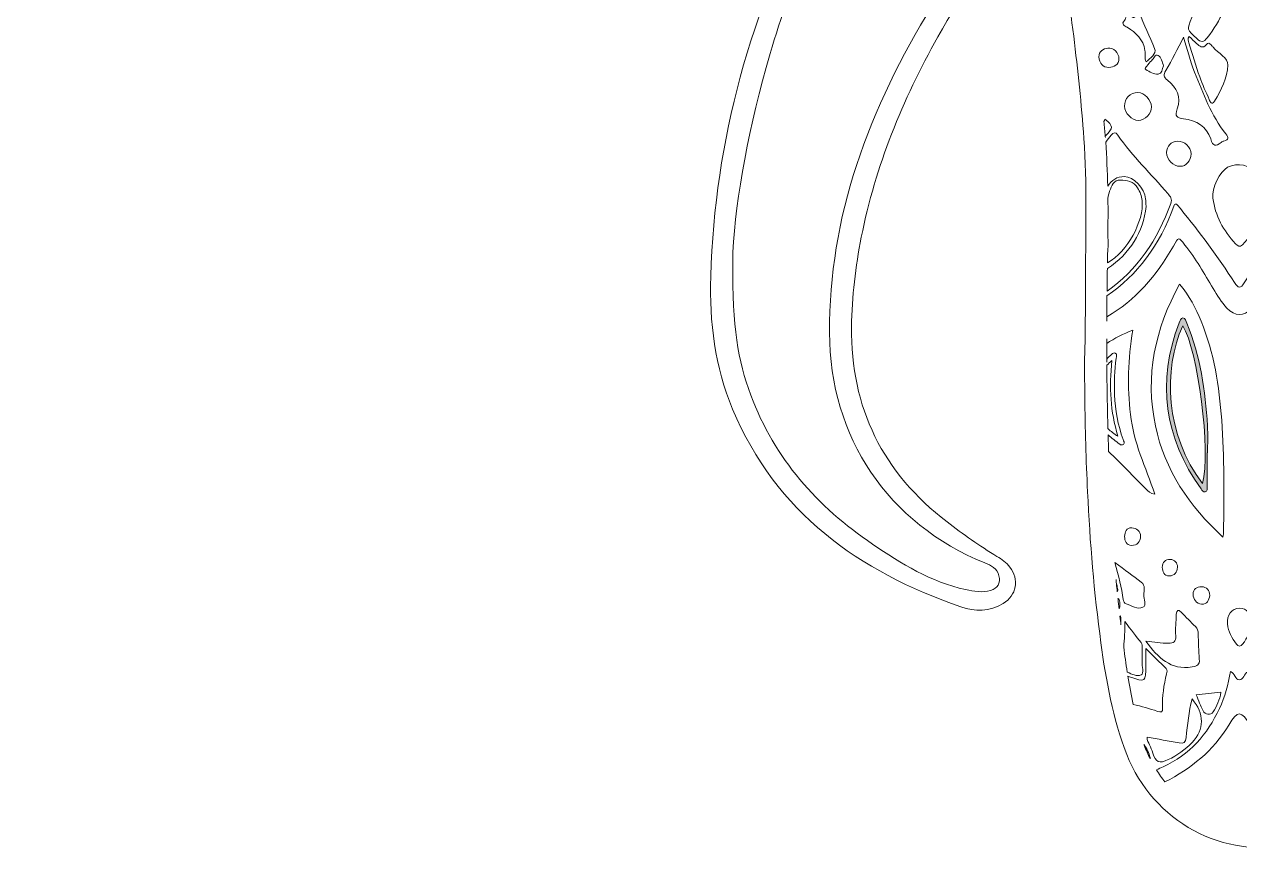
# Model space of a CAD drawing. Extents: x 196 to 3823, y -5725 to -331.
# Drawn here: x 212 to 1000, y -3697 to -3154 of the extents above; entities that cross this region are included whole.
import ezdxf

# ---------------------------------------------------------------- set-up
doc = ezdxf.new("R2010")
doc.units = 0
doc.header["$MEASUREMENT"] = 0
doc.layers.add('Layer 1', color=7, linetype='Continuous')

# ---------------------------------------------------------------- blocks, each defined once
blk = doc.blocks.new('block 2')
at = {"layer": 'Layer 1', "true_color": 0xffffff}
h = blk.add_hatch(color=7, dxfattribs=at)
h.dxf.hatch_style = 2
edge = h.paths.add_edge_path()
edge.add_spline(control_points=[(977.85, -3457.45), (979.21, -3457.05), (979.12, -3455.49), (979.13, -3454.35), (979.2, -3446.94), (979.16, -3439.53), (979.16, -3432.12), (979.22, -3432.12), (979.27, -3432.12), (979.32, -3432.12), (979.32, -3426.26), (979.63, -3420.38), (979.27, -3414.54), (977.87, -3391.72), (974.6, -3369.26), (965.87, -3347.91), (965.31, -3346.55), (965.05, -3344.5), (963.23, -3344.55), (961.75, -3344.58), (961.39, -3346.48), (960.92, -3347.72), (946.24, -3386.2), (951.25, -3422.11), (975.11, -3455.52), (975.8, -3456.49), (976.47, -3457.87), (977.85, -3457.45)], knot_values=[0, 0, 0, 0, 1, 1, 1, 2, 2, 2, 3, 3, 3, 4, 4, 4, 5, 5, 5, 6, 6, 6, 7, 7, 7, 8, 8, 8, 9, 9, 9, 9], degree=3, periodic=1)
edge = h.paths.add_edge_path()
edge.add_spline(control_points=[(963.27, -3349.7), (973.11, -3364.94), (981.59, -3431.44), (976.14, -3451.99), (952.03, -3421.21), (950.24, -3377.37), (963.27, -3349.7)], knot_values=[0, 0, 0, 0, 1, 1, 1, 2, 2, 2, 2], degree=3, periodic=1)
at = {"layer": 'Layer 1', "lineweight": 0}
for points, knots in [([(1782.21, -2661.74), (1778.62, -2651.94), (1772.08, -2644.26), (1764.45, -2637.5), (1753.49, -2627.77), (1741.06, -2619.97), (1729.31, -2611.28), (1716.54, -2601.82), (1703.91, -2592.19), (1690.73, -2583.27), (1669.44, -2568.87), (1649.89, -2552.15), (1629.93, -2536.03), (1614.23, -2523.34), (1599.61, -2509.29), (1584.56, -2495.8), (1559.73, -2473.53), (1534.69, -2451.53), (1506.82, -2433.03), (1480.33, -2415.45), (1451.94, -2402.34), (1420.65, -2395.85), (1398.49, -2391.28), (1376.01, -2389.99), (1353.51, -2388.98), (1301.9, -2386.65), (1250.47, -2387.48), (1199.41, -2396.71), (1186.01, -2399.14), (1172.36, -2399.3), (1158.78, -2397.41), (1142.91, -2395.19), (1128.59, -2388.51), (1114.77, -2380.99), (1084.4, -2364.45), (1052.73, -2353.13), (1017.67, -2351.89), (988.77, -2350.86), (960.42, -2353.4), (932.48, -2360.7), (913.22, -2365.73), (895.95, -2375.5), (878.46, -2384.52), (851.19, -2398.56), (822.76, -2401.32), (792.99, -2395.61), (772.47, -2391.67), (751.73, -2388.93), (730.85, -2388.42), (689.4, -2387.41), (647.97, -2388.37), (606.61, -2392), (566.26, -2395.55), (529.57, -2408.93), (495.9, -2431.27), (467.9, -2449.87), (442.56, -2471.74), (417.55, -2494.05), (402.59, -2507.41), (388.11, -2521.38), (372.54, -2533.98), (361.39, -2542.99), (350.67, -2552.53), (338.94, -2560.93), (324.3, -2571.42), (310.09, -2582.53), (295.39, -2592.95), (285.33, -2600.1), (275.52, -2607.59), (265.46, -2614.75), (255.29, -2621.99), (245.76, -2630.15), (236.02, -2637.99), (230.18, -2642.7), (224.88, -2648.01), (221.16, -2654.58), (211.5, -2671.59), (213.55, -2690.66), (233.28, -2701.18), (240.5, -2705.05), (248.11, -2707.77), (256.11, -2709.39), (259.7, -2710.11), (261.43, -2711.43), (260.96, -2715.55), (260.46, -2720.14), (260.41, -2724.87), (261.5, -2729.43), (269.43, -2762.49), (289.51, -2783.9), (322.55, -2792.77), (326.07, -2793.71), (329.6, -2794.58), (333.16, -2795.32), (347.93, -2798.34), (356.26, -2807.78), (360.37, -2821.85), (364.66, -2836.53), (372.95, -2848.77), (384.17, -2859.08), (402.93, -2876.34), (423.7, -2890.84), (445.45, -2903.99), (456, -2910.39), (467.26, -2915.2), (479.4, -2917.71), (486.9, -2919.27), (494.59, -2920.41), (502.09, -2918.62), (511.41, -2916.39), (520.46, -2913.1), (529.39, -2909.5), (542.86, -2904.05), (555.02, -2906.11), (565.46, -2916.46), (573.71, -2924.65), (580.46, -2934.17), (586.98, -2943.68), (593.37, -2952.99), (601.26, -2960.59), (609.49, -2967.99), (613.24, -2971.37), (616.39, -2975.34), (621.33, -2977.54), (632.81, -2982.65), (644.17, -2988.07), (655.3, -2993.88), (666.98, -2999.96), (677.65, -3007.82), (686.2, -3017.72), (695.39, -3028.34), (705.34, -3037.66), (717.73, -3044.25), (721.38, -3046.19), (725.13, -3048.01), (728.94, -3049.61), (731.11, -3050.51), (731.73, -3051.3), (730.42, -3053.55), (728.03, -3057.71), (725.94, -3062.05), (723.74, -3066.32), (683.22, -3145.25), (659.49, -3228.61), (656.93, -3317.64), (656.07, -3347.31), (659.64, -3376.22), (671.16, -3403.75), (699.29, -3470.96), (752.94, -3509.02), (819.29, -3532.08), (828.26, -3535.2), (838.01, -3535.16), (846.76, -3529.89), (855.38, -3524.69), (857.23, -3514.13), (851.03, -3506.24), (848.73, -3503.32), (845.77, -3501.19), (842.64, -3499.3), (831.42, -3492.51), (820.75, -3484.91), (810.34, -3476.95), (768.62, -3445.04), (747.74, -3402.9), (748.32, -3350.32), (748.53, -3330.71), (750.86, -3311.31), (754.65, -3292.08), (763.74, -3245.95), (781.35, -3203.07), (804.21, -3162.18), (820.19, -3133.6), (839.36, -3107.14), (858.22, -3080.47), (863.74, -3072.67), (869.1, -3064.75), (875.24, -3055.85), (877.71, -3068.85), (880.09, -3080.64), (882.17, -3092.48), (886.21, -3115.47), (889.59, -3138.56), (892.46, -3161.74), (895.17, -3183.77), (897.49, -3205.84), (899.04, -3227.98), (901.1, -3257.46), (900.26, -3287.02), (900.1, -3316.52), (900, -3335.83), (900.15, -3355.17), (899.44, -3374.49), (899.18, -3381.53), (899.78, -3388.61), (899.76, -3395.7), (899.7, -3416.24), (900.53, -3436.81), (901.47, -3457.35), (902.96, -3490.15), (905.73, -3522.85), (910.12, -3555.4), (913.43, -3580.05), (917.9, -3604.44), (926.9, -3627.78), (943.65, -3671.22), (990.36, -3696.79), (1034.47, -3685.77), (1073.23, -3676.09), (1095.75, -3649.68), (1105.44, -3612.06), (1114, -3578.85), (1115.04, -3544.59), (1117.56, -3510.57), (1119.1, -3489.74), (1120.85, -3468.93), (1122.22, -3448.09), (1122.94, -3437.17), (1124.53, -3426.14), (1119.51, -3415.6), (1116.18, -3408.6), (1111.3, -3403.32), (1103.57, -3402.03), (1099.99, -3401.42), (1099.15, -3400.34), (1099.62, -3397.12), (1101.96, -3381.19), (1102.36, -3365.09), (1103.88, -3349.09), (1106.05, -3326.33), (1108.54, -3303.61), (1110.53, -3280.83), (1112.51, -3258.06), (1114.1, -3235.25), (1115.78, -3212.44), (1118.43, -3176.24), (1120.87, -3140.01), (1123.64, -3103.82), (1124.83, -3088.47), (1126.64, -3073.17), (1128.32, -3056.3), (1134.61, -3065.34), (1139.89, -3073.13), (1145.4, -3080.77), (1176.11, -3123.39), (1204.16, -3167.59), (1223.36, -3216.76), (1242.95, -3266.94), (1255.21, -3318.53), (1250.51, -3372.95), (1248.82, -3392.49), (1243.38, -3411.04), (1233.46, -3428.05), (1217.7, -3455.08), (1194.96, -3475.1), (1168.88, -3491.7), (1163.02, -3495.44), (1156.92, -3498.85), (1151.75, -3503.6), (1141.57, -3512.96), (1144.32, -3526.97), (1157.29, -3531.72), (1165.58, -3534.75), (1174.07, -3534.47), (1182.2, -3531.74), (1227.41, -3516.56), (1266.99, -3492.7), (1297.7, -3455.51), (1322.72, -3425.21), (1337.98, -3390.63), (1342.26, -3351.52), (1344.69, -3329.38), (1343.98, -3307.18), (1341.75, -3285), (1338.71, -3254.78), (1333.16, -3225.01), (1325.89, -3195.57), (1313.69, -3146.25), (1294.44, -3099.67), (1270.57, -3054.93), (1268.85, -3051.69), (1269.24, -3050.75), (1272.6, -3049.62), (1286.61, -3044.9), (1298.58, -3036.92), (1309.21, -3026.63), (1313.24, -3022.72), (1316.74, -3018.29), (1320.84, -3014.61), (1327.13, -3008.99), (1333.34, -3003.27), (1339.56, -2997.55), (1344.33, -2993.15), (1349.63, -2989.22), (1356.21, -2988.13), (1367.28, -2986.31), (1376.76, -2981.62), (1385.67, -2974.78), (1395.64, -2967.13), (1404.97, -2958.94), (1411.29, -2948.1), (1417.58, -2937.31), (1424.76, -2927.24), (1433.33, -2918.25), (1437.45, -2913.93), (1441.82, -2909.77), (1448.13, -2907.84), (1458.45, -2904.66), (1467.51, -2907.82), (1476.4, -2911.99), (1496.76, -2921.57), (1516.98, -2921.18), (1537.49, -2912.53), (1556.01, -2904.71), (1572.02, -2892.85), (1588.35, -2881.52), (1613.48, -2864.11), (1635.15, -2843.96), (1643.54, -2812.92), (1645.58, -2805.34), (1651.59, -2800.41), (1659.06, -2797.91), (1665.96, -2795.61), (1672.94, -2793.36), (1680.05, -2791.88), (1718.3, -2783.94), (1740.52, -2742.95), (1740.34, -2715.43), (1740.32, -2711.57), (1741.79, -2710.31), (1745.2, -2709.56), (1755.19, -2707.34), (1764.42, -2703.38), (1772.46, -2696.89), (1783.79, -2687.74), (1787.21, -2675.39), (1782.21, -2661.74)], [0, 0, 0, 0, 1, 1, 1, 2, 2, 2, 3, 3, 3, 4, 4, 4, 5, 5, 5, 6, 6, 6, 7, 7, 7, 8, 8, 8, 9, 9, 9, 10, 10, 10, 11, 11, 11, 12, 12, 12, 13, 13, 13, 14, 14, 14, 15, 15, 15, 16, 16, 16, 17, 17, 17, 18, 18, 18, 19, 19, 19, 20, 20, 20, 21, 21, 21, 22, 22, 22, 23, 23, 23, 24, 24, 24, 25, 25, 25, 26, 26, 26, 27, 27, 27, 28, 28, 28, 29, 29, 29, 30, 30, 30, 31, 31, 31, 32, 32, 32, 33, 33, 33, 34, 34, 34, 35, 35, 35, 36, 36, 36, 37, 37, 37, 38, 38, 38, 39, 39, 39, 40, 40, 40, 41, 41, 41, 42, 42, 42, 43, 43, 43, 44, 44, 44, 45, 45, 45, 46, 46, 46, 47, 47, 47, 48, 48, 48, 49, 49, 49, 50, 50, 50, 51, 51, 51, 52, 52, 52, 53, 53, 53, 54, 54, 54, 55, 55, 55, 56, 56, 56, 57, 57, 57, 58, 58, 58, 59, 59, 59, 60, 60, 60, 61, 61, 61, 62, 62, 62, 63, 63, 63, 64, 64, 64, 65, 65, 65, 66, 66, 66, 67, 67, 67, 68, 68, 68, 69, 69, 69, 70, 70, 70, 71, 71, 71, 72, 72, 72, 73, 73, 73, 74, 74, 74, 75, 75, 75, 76, 76, 76, 77, 77, 77, 78, 78, 78, 79, 79, 79, 80, 80, 80, 81, 81, 81, 82, 82, 82, 83, 83, 83, 84, 84, 84, 85, 85, 85, 86, 86, 86, 87, 87, 87, 88, 88, 88, 89, 89, 89, 90, 90, 90, 91, 91, 91, 92, 92, 92, 93, 93, 93, 94, 94, 94, 95, 95, 95, 96, 96, 96, 97, 97, 97, 98, 98, 98, 99, 99, 99, 100, 100, 100, 101, 101, 101, 102, 102, 102, 103, 103, 103, 104, 104, 104, 105, 105, 105, 106, 106, 106, 107, 107, 107, 108, 108, 108, 109, 109, 109, 110, 110, 110, 111, 111, 111, 112, 112, 112, 112]), ([(870.5, -3052.18), (817.74, -3108.54), (776.03, -3171.82), (751.57, -3245.51), (739.9, -3280.64), (733.96, -3316.9), (734.02, -3354.04), (734.14, -3422.01), (771.89, -3477.96), (834.88, -3503.57), (838.94, -3505.22), (842.81, -3506.89), (843.93, -3511.88), (845.02, -3516.7), (843.35, -3519.98), (838.55, -3521.36), (833.1, -3522.91), (827.67, -3522.04), (822.32, -3520.87), (799.78, -3515.97), (780.66, -3503.96), (761.94, -3491.33), (725.96, -3467.07), (698.35, -3435.87), (682.98, -3394.73), (674.3, -3371.53), (671.03, -3351.16), (671.21, -3308.48), (671.6, -3274.29), (680.37, -3227.81), (692.94, -3181.95), (706.11, -3133.93), (725.37, -3088.39), (749.25, -3044.71), (761, -3023.23), (774.03, -3002.51), (786.22, -2981.28), (790.92, -2973.1), (796, -2965.15), (800.72, -2956.98), (801.7, -2955.31), (802.46, -2953.69), (804.65, -2955.95), (812.08, -2963.58), (821.6, -2968.04), (830.88, -2972.84), (834.12, -2974.51), (837.35, -2976.2), (840.55, -2977.96), (851.55, -2984.02), (859.66, -2992.02), (862.78, -3005.03), (865.86, -3017.89), (870, -3030.51), (872.97, -3043.45), (873.81, -3047.06), (873.11, -3049.39), (870.5, -3052.18)], [0, 0, 0, 0, 1, 1, 1, 2, 2, 2, 3, 3, 3, 4, 4, 4, 5, 5, 5, 6, 6, 6, 7, 7, 7, 8, 8, 8, 9, 9, 9, 10, 10, 10, 11, 11, 11, 12, 12, 12, 13, 13, 13, 14, 14, 14, 15, 15, 15, 16, 16, 16, 17, 17, 17, 18, 18, 18, 19, 19, 19, 19]), ([(997.8, -3125.94), (993.21, -3139.01), (987.73, -3151.61), (979.14, -3162.68), (976.75, -3165.75), (975.1, -3165.79), (972.26, -3163.17), (965.94, -3157.31), (965.79, -3157.45), (969.07, -3149.64), (975.28, -3134.85), (980.47, -3119.72), (984.85, -3102.87), (989, -3110.4), (992.43, -3116.77), (997.43, -3122.08), (998.56, -3123.27), (998.28, -3124.6), (997.8, -3125.94)], [0, 0, 0, 0, 1, 1, 1, 2, 2, 2, 3, 3, 3, 4, 4, 4, 5, 5, 5, 6, 6, 6, 6]), ([(938.71, -3170.92), (937.53, -3163.86), (933, -3159.41), (927.19, -3155.92), (925.45, -3154.87), (923.04, -3153.96), (925.41, -3151.47), (926.63, -3150.19), (926.22, -3145.43), (930.36, -3149.17), (932.2, -3150.84), (932.95, -3147.17), (935.18, -3146.26), (937.9, -3154.33), (941.85, -3161.9), (944.95, -3169.77), (946.35, -3173.3), (942.18, -3175.74), (939.5, -3178.39), (938.23, -3175.66), (939.1, -3173.23), (938.71, -3170.92)], [0, 0, 0, 0, 1, 1, 1, 2, 2, 2, 3, 3, 3, 4, 4, 4, 5, 5, 5, 6, 6, 6, 7, 7, 7, 7]), ([(952.19, -3184.01), (956.32, -3177.07), (959.92, -3169.84), (963.74, -3162.39), (966.33, -3170.05), (967.93, -3177.78), (970.89, -3185.08), (976.52, -3198.99), (981.74, -3213.12), (991.18, -3225.09), (993.08, -3227.5), (993.09, -3228.85), (989.95, -3229.71), (989.3, -3229.88), (988.64, -3230.22), (988.11, -3230.64), (984.71, -3233.28), (982.99, -3233.42), (981.36, -3228.4), (978.74, -3220.26), (972.1, -3216.16), (963.74, -3215.29), (959.29, -3214.84), (957.95, -3213.51), (959.6, -3208.9), (962.31, -3201.3), (959.58, -3194.91), (953.3, -3190.26), (950.54, -3188.22), (950.58, -3186.72), (952.19, -3184.01)], [0, 0, 0, 0, 1, 1, 1, 2, 2, 2, 3, 3, 3, 4, 4, 4, 5, 5, 5, 6, 6, 6, 7, 7, 7, 8, 8, 8, 9, 9, 9, 10, 10, 10, 10]), ([(967.43, -3161.9), (969.06, -3163.43), (970.63, -3164.93), (972.21, -3166.41), (974.17, -3168.25), (976.1, -3170.13), (978.61, -3167.05), (979.59, -3165.84), (980.71, -3166.16), (981.63, -3167.31), (982.06, -3167.84), (982.58, -3168.31), (983, -3168.85), (986.14, -3172.86), (992.86, -3175.65), (992.53, -3180.4), (991.95, -3188.66), (988.33, -3196.65), (983.84, -3203.88), (981.98, -3206.87), (981.04, -3204.16), (980.46, -3202.84), (978.27, -3197.98), (976.04, -3193.11), (974.27, -3188.1), (971.72, -3180.8), (969.52, -3173.38), (967.24, -3165.98), (966.87, -3164.78), (966.04, -3163.45), (967.43, -3161.9)], [0, 0, 0, 0, 1, 1, 1, 2, 2, 2, 3, 3, 3, 4, 4, 4, 5, 5, 5, 6, 6, 6, 7, 7, 7, 8, 8, 8, 9, 9, 9, 10, 10, 10, 10]), ([(908.68, -3175.09), (908.99, -3171.61), (911.3, -3169.8), (914.68, -3169.38), (918.12, -3168.96), (921.84, -3172.51), (921.81, -3176.1), (921.78, -3180.31), (918.61, -3181.9), (915.3, -3181.97), (911.34, -3182.05), (909.24, -3179.21), (908.68, -3175.09)], [0, 0, 0, 0, 1, 1, 1, 2, 2, 2, 3, 3, 3, 4, 4, 4, 4]), ([(939.27, -3183.27), (938.43, -3182.7), (939.33, -3181.7), (939.87, -3181.07), (940.86, -3179.88), (941.85, -3178.67), (942.97, -3177.6), (944.35, -3176.29), (945.21, -3173.11), (947.27, -3174.21), (949.4, -3175.34), (950.01, -3178.41), (950.69, -3180.97), (949.73, -3182.93), (949.81, -3186.09), (947.3, -3186.26), (944.48, -3186.46), (941.68, -3184.9), (939.27, -3183.27)], [0, 0, 0, 0, 1, 1, 1, 2, 2, 2, 3, 3, 3, 4, 4, 4, 5, 5, 5, 6, 6, 6, 6]), ([(934.18, -3198.23), (938.22, -3198.2), (942.87, -3203.14), (942.98, -3207.58), (943.09, -3211.8), (938.59, -3216.43), (934.45, -3216.37), (930.12, -3216.29), (925.63, -3211.71), (925.47, -3207.19), (925.29, -3202.23), (929.14, -3198.27), (934.18, -3198.23)], [0, 0, 0, 0, 1, 1, 1, 2, 2, 2, 3, 3, 3, 4, 4, 4, 4]), ([(912.93, -3226.67), (912.93, -3226.67), (912.94, -3226.66), (912.94, -3226.66), (912.68, -3223.49), (912.39, -3220.32), (912.1, -3217.15), (912.3, -3216.6), (912.51, -3216.06), (912.74, -3215.52), (918.12, -3220.2), (918.47, -3220.82), (912.94, -3226.66), (912.96, -3226.92), (912.98, -3227.19), (913, -3227.45), (912.97, -3227.2), (912.95, -3226.94), (912.93, -3226.67)], [0, 0, 0, 0, 1, 1, 1, 2, 2, 2, 3, 3, 3, 4, 4, 4, 5, 5, 5, 6, 6, 6, 6]), ([(916.84, -3225.88), (918.45, -3224.01), (919.49, -3223.56), (921.09, -3225.88), (930.64, -3239.65), (942.74, -3251.23), (953.61, -3263.87), (955.23, -3265.75), (956.49, -3267.34), (955.47, -3270.22), (947.02, -3293.99), (933.58, -3313.32), (914.08, -3327.27), (914.15, -3322.36), (914.23, -3317.44), (914.32, -3312.52), (929.14, -3302.59), (937.64, -3288.83), (939.47, -3272.13), (939.31, -3269.74), (939.26, -3268.54), (939.14, -3267.33), (938.42, -3260.17), (931.47, -3252.86), (925.3, -3252.78), (920.68, -3252.72), (916.9, -3255), (914.55, -3259.06), (914.34, -3249.5), (913.93, -3239.95), (913.22, -3230.39), (914.37, -3228.86), (915.57, -3227.36), (916.84, -3225.88)], [0, 0, 0, 0, 1, 1, 1, 2, 2, 2, 3, 3, 3, 4, 4, 4, 5, 5, 5, 6, 6, 6, 7, 7, 7, 8, 8, 8, 9, 9, 9, 10, 10, 10, 11, 11, 11, 11]), ([(959.84, -3229.81), (964.38, -3229.63), (968.57, -3233.58), (968.62, -3238.08), (968.67, -3242.4), (965.39, -3246.18), (961.6, -3246.14), (956.94, -3246.1), (952.73, -3241.84), (952.73, -3237.16), (952.73, -3233.15), (955.8, -3229.97), (959.84, -3229.81)], [0, 0, 0, 0, 1, 1, 1, 2, 2, 2, 3, 3, 3, 4, 4, 4, 4]), ([(1012.25, -3250.77), (1016.2, -3254.69), (1017.04, -3259.75), (1016.97, -3265.07), (1016.84, -3277.99), (1010.32, -3287.92), (1001.99, -3297.01), (1000.05, -3299.13), (998.91, -3297.88), (997.46, -3296.34), (989.6, -3287.93), (984.23, -3278.36), (982.8, -3266.77), (982.02, -3260.52), (987.29, -3249.28), (992.33, -3246.79), (998.81, -3243.58), (1006.5, -3245.06), (1012.25, -3250.77)], [0, 0, 0, 0, 1, 1, 1, 2, 2, 2, 3, 3, 3, 4, 4, 4, 5, 5, 5, 6, 6, 6, 6]), ([(914.65, -3291.03), (914.74, -3282.95), (914.77, -3274.9), (914.68, -3266.83), (914.93, -3265.31), (915.28, -3263.8), (915.77, -3262.31), (917, -3258.62), (918.47, -3254.93), (922.68, -3255.04), (926.86, -3255.14), (931.36, -3255.92), (933.96, -3260.14), (935.53, -3262.66), (936.61, -3265.34), (936.88, -3268.36), (938.08, -3281.76), (927.5, -3301.24), (914.38, -3308.85), (914.42, -3306.82), (914.45, -3304.79), (914.48, -3302.76), (914.91, -3298.76), (914.84, -3294.87), (914.65, -3291.03)], [0, 0, 0, 0, 1, 1, 1, 2, 2, 2, 3, 3, 3, 4, 4, 4, 5, 5, 5, 6, 6, 6, 7, 7, 7, 8, 8, 8, 8]), ([(959.13, -3270.66), (959.89, -3271.52), (960.82, -3272.5), (961.68, -3273.56), (974.29, -3288.93), (985.97, -3305), (996.87, -3321.62), (999.35, -3325.42), (1000.66, -3325.61), (1003.18, -3321.67), (1011.96, -3308), (1021.61, -3294.94), (1031.55, -3282.09), (1034.66, -3278.08), (1037.96, -3274.22), (1041.64, -3269.72), (1042.64, -3272.36), (1043.28, -3274.1), (1043.97, -3275.83), (1054.14, -3301.21), (1069.63, -3320.8), (1091.09, -3333.68), (1090.68, -3337.69), (1090.27, -3341.69), (1089.83, -3345.71), (1068.67, -3335), (1053.7, -3317.68), (1042.44, -3296.72), (1040.21, -3292.57), (1038.88, -3292.62), (1036.14, -3296.15), (1028.8, -3305.59), (1022.78, -3315.87), (1016.66, -3326.08), (1014.08, -3330.38), (1011.5, -3334.71), (1007.98, -3338.31), (1002.6, -3343.82), (997.14, -3343.78), (991.9, -3338.13), (988.35, -3334.33), (985.65, -3329.88), (982.99, -3325.43), (977.23, -3315.79), (971.7, -3306.01), (964.68, -3297.2), (960.42, -3291.86), (960.53, -3291.9), (957.14, -3297.9), (946.26, -3317.2), (932.5, -3333.25), (913.91, -3343.78), (913.93, -3340.24), (913.96, -3336.71), (914, -3333.18), (914.01, -3332.19), (914.02, -3331.2), (914.04, -3330.22), (933.7, -3316.81), (948.17, -3297.44), (957.53, -3271.91), (957.76, -3271.3), (957.91, -3270.57), (959.13, -3270.66)], [0, 0, 0, 0, 1, 1, 1, 2, 2, 2, 3, 3, 3, 4, 4, 4, 5, 5, 5, 6, 6, 6, 7, 7, 7, 8, 8, 8, 9, 9, 9, 10, 10, 10, 11, 11, 11, 12, 12, 12, 13, 13, 13, 14, 14, 14, 15, 15, 15, 16, 16, 16, 17, 17, 17, 18, 18, 18, 19, 19, 19, 20, 20, 20, 21, 21, 21, 21]), ([(961.14, -3322.55), (967.6, -3330.16), (971.65, -3338.3), (975.14, -3346.72), (983.65, -3367.23), (986.86, -3388.9), (988.52, -3410.83), (990.35, -3435.13), (989.83, -3459.5), (989.73, -3483.85), (989.73, -3484.48), (989.55, -3485.12), (989.31, -3486.78), (967.32, -3466.49), (951.57, -3443.35), (945.49, -3414.53), (938.66, -3382.17), (945.22, -3351.9), (961.14, -3322.55)], [0, 0, 0, 0, 1, 1, 1, 2, 2, 2, 3, 3, 3, 4, 4, 4, 5, 5, 5, 6, 6, 6, 6]), ([(913.91, -3343.83), (913.9, -3344.75), (913.9, -3345.69), (913.9, -3346.61), (913.9, -3346.61), (913.89, -3346.61), (913.89, -3346.61), (913.89, -3345.68), (913.9, -3344.75), (913.91, -3343.83)], [0, 0, 0, 0, 1, 1, 1, 2, 2, 2, 3, 3, 3, 3]), ([(977.85, -3457.45), (979.21, -3457.05), (979.12, -3455.49), (979.13, -3454.35), (979.2, -3446.94), (979.16, -3439.53), (979.16, -3432.12), (979.22, -3432.12), (979.27, -3432.12), (979.32, -3432.12), (979.32, -3426.26), (979.63, -3420.38), (979.27, -3414.54), (977.87, -3391.72), (974.6, -3369.26), (965.87, -3347.91), (965.31, -3346.55), (965.05, -3344.5), (963.23, -3344.55), (961.75, -3344.58), (961.39, -3346.48), (960.92, -3347.72), (946.24, -3386.2), (951.25, -3422.11), (975.11, -3455.52), (975.8, -3456.49), (976.47, -3457.87), (977.85, -3457.45)], [0, 0, 0, 0, 1, 1, 1, 2, 2, 2, 3, 3, 3, 4, 4, 4, 5, 5, 5, 6, 6, 6, 7, 7, 7, 8, 8, 8, 9, 9, 9, 9]), ([(963.27, -3349.7), (973.11, -3364.94), (981.59, -3431.44), (976.14, -3451.99), (952.03, -3421.21), (950.24, -3377.37), (963.27, -3349.7)], [0, 0, 0, 0, 1, 1, 1, 2, 2, 2, 2]), ([(913.87, -3358.11), (913.87, -3358.11), (913.87, -3361.06), (913.87, -3361.06), (913.87, -3360.08), (913.86, -3359.11), (913.86, -3358.12), (913.86, -3358.12), (913.87, -3358.12), (913.87, -3358.11)], [0, 0, 0, 0, 1, 1, 1, 2, 2, 2, 3, 3, 3, 3]), ([(914.79, -3420.39), (917.12, -3422.52), (919.67, -3424.53), (922.33, -3426.45), (923.06, -3426.97), (924.04, -3427.3), (924.73, -3426.69), (925.98, -3425.61), (924.89, -3424.45), (924.51, -3423.39), (921.18, -3414.04), (919.43, -3404.41), (919.01, -3394.5), (918.67, -3386.54), (918.87, -3378.61), (920.03, -3370.72), (920.2, -3369.6), (920.77, -3368.25), (919.48, -3367.41), (918.6, -3366.84), (917.76, -3367.47), (917.16, -3368.04), (916.04, -3369.07), (914.97, -3370.12), (913.92, -3371.19), (913.92, -3371.87), (913.93, -3372.56), (913.93, -3373.24), (913.92, -3372.56), (913.92, -3371.88), (913.91, -3371.2), (913.91, -3371.2), (913.92, -3371.19), (913.92, -3371.19), (913.89, -3367.83), (913.88, -3364.47), (913.87, -3361.11), (918.93, -3357.67), (924.58, -3354.91), (930.8, -3352.46), (927.66, -3371.39), (927.29, -3389.19), (929.31, -3407.15), (931.35, -3425.18), (939.02, -3441.43), (945.18, -3458.84), (941.94, -3458.63), (940.73, -3456.84), (939.38, -3455.52), (931.22, -3447.53), (923.36, -3439.22), (915.13, -3431.28), (915.01, -3427.64), (914.9, -3424.02), (914.79, -3420.39)], [0, 0, 0, 0, 1, 1, 1, 2, 2, 2, 3, 3, 3, 4, 4, 4, 5, 5, 5, 6, 6, 6, 7, 7, 7, 8, 8, 8, 9, 9, 9, 10, 10, 10, 11, 11, 11, 12, 12, 12, 13, 13, 13, 14, 14, 14, 15, 15, 15, 16, 16, 16, 17, 17, 17, 18, 18, 18, 18]), ([(913.96, -3375.23), (914.97, -3374.19), (916.06, -3373.17), (917.26, -3372.19), (916.47, -3381.06), (915.96, -3389.11), (916.67, -3397.21), (917.37, -3405.26), (918.64, -3413.21), (921.14, -3421.33), (918.71, -3419.82), (916.56, -3418.16), (914.68, -3416.4), (914.32, -3402.68), (914.07, -3388.97), (913.96, -3375.23)], [0, 0, 0, 0, 1, 1, 1, 2, 2, 2, 3, 3, 3, 4, 4, 4, 5, 5, 5, 5]), ([(935.84, -3486.3), (935.79, -3489.76), (933.73, -3492.27), (930.03, -3492.15), (926.62, -3492.05), (925.6, -3489.42), (925.44, -3486.3), (925.88, -3483.56), (926.54, -3480.57), (930.14, -3480.8), (933.25, -3481), (935.89, -3482.86), (935.84, -3486.3)], [0, 0, 0, 0, 1, 1, 1, 2, 2, 2, 3, 3, 3, 4, 4, 4, 4]), ([(955.09, -3501.23), (957.94, -3501.45), (959.86, -3503.31), (959.81, -3506.3), (959.75, -3509.62), (957.74, -3511.94), (954.46, -3512), (951.02, -3512.07), (950.27, -3509.13), (949.9, -3506.43), (950.27, -3503.19), (951.73, -3500.97), (955.09, -3501.23)], [0, 0, 0, 0, 1, 1, 1, 2, 2, 2, 3, 3, 3, 4, 4, 4, 4]), ([(919.16, -3503.33), (925.64, -3508.14), (931.01, -3512.09), (936.35, -3516.09), (939.31, -3518.3), (937.93, -3521.53), (937.91, -3524.26), (937.88, -3527.02), (939.98, -3531.1), (937.31, -3532.32), (933.94, -3533.85), (930.03, -3531.45), (926.54, -3530.04), (925.33, -3529.56), (924.69, -3528.59), (924.54, -3527.26), (923.68, -3519.59), (921.6, -3512.15), (919.16, -3503.33)], [0, 0, 0, 0, 1, 1, 1, 2, 2, 2, 3, 3, 3, 4, 4, 4, 5, 5, 5, 6, 6, 6, 6]), ([(920.76, -3522.4), (920.57, -3520.54), (920.37, -3518.69), (920.19, -3516.84), (920.18, -3516.82), (920.18, -3516.79), (920.17, -3516.77), (920.09, -3515.97), (920.02, -3515.18), (919.96, -3514.38), (920.02, -3515.21), (920.1, -3516.02), (920.19, -3516.84), (920.44, -3517.92), (920.7, -3519.01), (920.94, -3520.09), (921.14, -3521), (921.06, -3521.75), (920.76, -3522.4)], [0, 0, 0, 0, 1, 1, 1, 2, 2, 2, 3, 3, 3, 4, 4, 4, 5, 5, 5, 6, 6, 6, 6]), ([(975.38, -3518.97), (978.83, -3519.05), (980.61, -3521.1), (980.7, -3524.76), (980.27, -3527.73), (979.04, -3530.61), (975.44, -3530.26), (972.04, -3529.93), (970, -3527.29), (969.98, -3523.84), (969.96, -3520.53), (972.24, -3518.9), (975.38, -3518.97)], [0, 0, 0, 0, 1, 1, 1, 2, 2, 2, 3, 3, 3, 4, 4, 4, 4]), ([(921.94, -3533.36), (921.7, -3531.2), (921.46, -3529.03), (921.22, -3526.87), (921.21, -3526.77), (921.2, -3526.67), (921.19, -3526.57), (921.89, -3526.7), (922.25, -3527.52), (922.33, -3529.1), (922.36, -3529.8), (922.47, -3530.49), (922.45, -3531.18), (922.42, -3531.76), (922.25, -3532.51), (921.94, -3533.36)], [0, 0, 0, 0, 1, 1, 1, 2, 2, 2, 3, 3, 3, 4, 4, 4, 5, 5, 5, 5]), ([(1000.03, -3532.95), (1004.83, -3532.94), (1007.88, -3536.76), (1007.74, -3542.59), (1007.58, -3547.85), (1005.17, -3552.16), (1002.09, -3556.2), (1000.7, -3558.04), (999.45, -3558.01), (998.02, -3556.16), (994.99, -3552.28), (992.7, -3548.09), (992.24, -3543.11), (991.72, -3537.36), (995.14, -3532.96), (1000.03, -3532.95)], [0, 0, 0, 0, 1, 1, 1, 2, 2, 2, 3, 3, 3, 4, 4, 4, 5, 5, 5, 5]), ([(922.49, -3538.35), (922.62, -3538.16), (922.75, -3537.98), (922.88, -3537.79), (923.02, -3539.84), (923.08, -3541.82), (923.12, -3543.77), (922.91, -3541.97), (922.7, -3540.16), (922.49, -3538.35)], [0, 0, 0, 0, 1, 1, 1, 2, 2, 2, 3, 3, 3, 3]), ([(953.91, -3555.64), (957.34, -3555.6), (958.87, -3554.64), (958.67, -3550.87), (958.44, -3546.23), (958.82, -3541.55), (959.04, -3536.9), (959.16, -3534.12), (960.19, -3533.41), (962.36, -3535.65), (965.35, -3538.74), (968.39, -3541.8), (971.46, -3544.83), (972.79, -3546.15), (973.2, -3547.67), (973.24, -3549.5), (973.39, -3555.02), (973.5, -3560.56), (973.98, -3566.05), (974.28, -3569.74), (972.75, -3570.45), (969.36, -3571.01), (955.34, -3573.3), (947.27, -3565.08), (939.38, -3554.38), (944.68, -3554.99), (949.26, -3555.7), (953.91, -3555.64)], [0, 0, 0, 0, 1, 1, 1, 2, 2, 2, 3, 3, 3, 4, 4, 4, 5, 5, 5, 6, 6, 6, 7, 7, 7, 8, 8, 8, 9, 9, 9, 9]), ([(924.89, -3558.24), (925.42, -3553.03), (925.7, -3547.59), (925.54, -3541.64), (929.72, -3547), (932.94, -3551.16), (936.2, -3555.28), (937.06, -3556.35), (936.89, -3557.53), (936.89, -3558.71), (936.89, -3561.63), (936.96, -3564.56), (936.82, -3567.47), (936.69, -3570.52), (938.23, -3575.36), (936.18, -3576.22), (933.4, -3577.38), (930.26, -3575.76), (927.21, -3574.38), (926.36, -3569.02), (925.6, -3563.63), (924.89, -3558.24)], [0, 0, 0, 0, 1, 1, 1, 2, 2, 2, 3, 3, 3, 4, 4, 4, 5, 5, 5, 6, 6, 6, 7, 7, 7, 7]), ([(927.66, -3577.13), (927.96, -3577.22), (928.26, -3577.32), (928.59, -3577.44), (939.23, -3581.01), (939.23, -3581.01), (939.22, -3569.96), (939.21, -3566.76), (939.22, -3563.55), (939.22, -3559.01), (944.25, -3564.02), (948.34, -3568.07), (952.41, -3572.14), (953.41, -3573.15), (953.12, -3574.31), (952.78, -3575.53), (950.79, -3582.74), (949.95, -3590.09), (950.14, -3597.54), (950.21, -3600.42), (949.28, -3600.75), (946.84, -3599.87), (941.69, -3598.04), (936.46, -3596.55), (931.1, -3595.5), (929.79, -3589.41), (928.67, -3583.28), (927.66, -3577.13)], [0, 0, 0, 0, 1, 1, 1, 2, 2, 2, 3, 3, 3, 4, 4, 4, 5, 5, 5, 6, 6, 6, 7, 7, 7, 8, 8, 8, 9, 9, 9, 9]), ([(1066.7, -3654.66), (1060.18, -3651.35), (1053.61, -3648.16), (1047.09, -3644.89), (1030.42, -3636.54), (1017.05, -3624.94), (1007.23, -3608.99), (1001.2, -3599.19), (998.75, -3599.09), (993.04, -3608.8), (983.06, -3625.79), (968.4, -3636.87), (951.67, -3645.68), (949.68, -3643.19), (947.82, -3640.58), (946.11, -3637.83), (947.54, -3637.17), (948.98, -3636.5), (950.42, -3635.84), (967.78, -3627.95), (979.13, -3614.81), (987.07, -3598.04), (990.66, -3590.42), (992.73, -3582.34), (994.26, -3573.95), (997.17, -3575.32), (997.24, -3579.29), (999.92, -3579.44), (1002.82, -3579.59), (1002.75, -3575), (1005.58, -3574.33), (1005.85, -3574.59), (1006.04, -3574.68), (1006.06, -3574.81), (1006.26, -3575.83), (1006.37, -3576.85), (1006.6, -3577.87), (1012.43, -3603.75), (1024.93, -3624.47), (1050.14, -3636.06), (1058.09, -3639.71), (1066, -3643.51), (1073.74, -3647.59), (1071.53, -3650.09), (1069.17, -3652.45), (1066.7, -3654.66)], [0, 0, 0, 0, 1, 1, 1, 2, 2, 2, 3, 3, 3, 4, 4, 4, 5, 5, 5, 6, 6, 6, 7, 7, 7, 8, 8, 8, 9, 9, 9, 10, 10, 10, 11, 11, 11, 12, 12, 12, 13, 13, 13, 14, 14, 14, 15, 15, 15, 15]), ([(987.97, -3587.51), (987.32, -3592.36), (985.25, -3596.42), (982.97, -3600.27), (981.55, -3602.65), (977.55, -3602.01), (976.38, -3599.45), (974.88, -3596.21), (973.53, -3592.9), (971.87, -3589.04), (977.33, -3588.52), (982.39, -3588.04), (987.97, -3587.51)], [0, 0, 0, 0, 1, 1, 1, 2, 2, 2, 3, 3, 3, 4, 4, 4, 4]), ([(941.72, -3621.63), (941.17, -3620.08), (939.84, -3618.8), (940.04, -3616.63), (947.05, -3617.88), (953.98, -3619.01), (960.86, -3620.4), (964.04, -3621.04), (965.15, -3620.07), (965.43, -3616.88), (966.17, -3608.55), (967.22, -3600.27), (969.26, -3591.8), (977.41, -3601.39), (977.26, -3611.69), (969.26, -3620.06), (964.8, -3624.72), (959.72, -3628.47), (953.85, -3631.22), (948.11, -3633.92), (945.56, -3632.86), (943.75, -3626.93), (943.19, -3625.13), (942.36, -3623.42), (941.72, -3621.63)], [0, 0, 0, 0, 1, 1, 1, 2, 2, 2, 3, 3, 3, 4, 4, 4, 5, 5, 5, 6, 6, 6, 7, 7, 7, 8, 8, 8, 8]), ([(938.28, -3621.9), (938.27, -3621.91), (938.27, -3621.91), (938.27, -3621.92), (938.19, -3621.72), (938.12, -3621.53), (938.05, -3621.33), (938.13, -3621.52), (938.2, -3621.71), (938.28, -3621.9), (938.3, -3621.82), (938.33, -3621.73), (938.36, -3621.65), (940.56, -3625.23), (941.85, -3628.19), (942.13, -3630.72), (940.7, -3627.9), (939.42, -3624.96), (938.28, -3621.9)], [0, 0, 0, 0, 1, 1, 1, 2, 2, 2, 3, 3, 3, 4, 4, 4, 5, 5, 5, 6, 6, 6, 6])]:
    blk.add_open_spline(points, degree=3, knots=knots, dxfattribs=at)

msp = doc.modelspace()

# ---------------------------------------------------------------- block references
at = {"layer": 'Layer 1'}
msp.add_blockref('block 2', (0, 0), dxfattribs=at)

doc.saveas('drawing.dxf')
